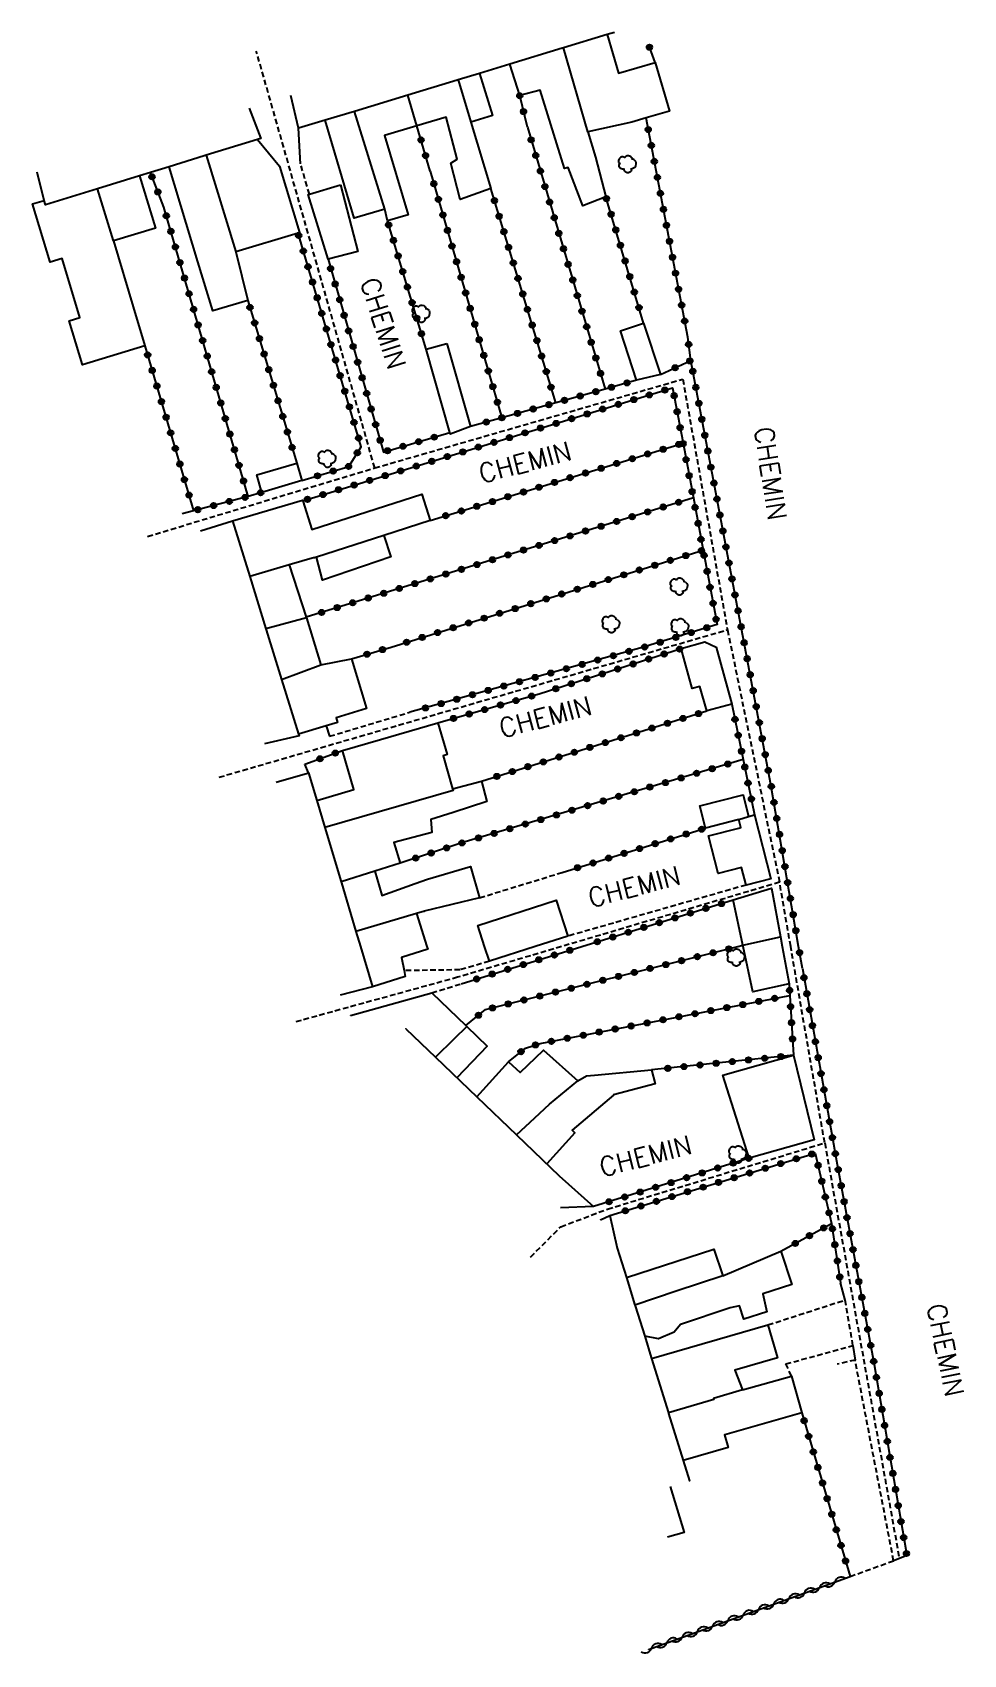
# Model space of a CAD drawing. Header units: millimetres. Extents: x 139000 to 140000, y 123999 to 125000.
# Drawn here: x 139280.9 to 139366.9, y 124110.6 to 124260.4 of the extents above; entities that cross this region are included whole.
import ezdxf

# ---------------------------------------------------------------- set-up
doc = ezdxf.new("R2010")
doc.units = ezdxf.units.MM
doc.linetypes.add('DASHED', pattern=[0.75, 0.5, -0.25])
doc.layers.get('0').update_dxf_attribs({"linetype": 'CONTINUOUS'})
for name, color, linetype in [('W0070', 7, 'DASHED'), ('W0071', 7, 'CONTINUOUS'), ('W0101', 7, 'CONTINUOUS'), ('W0104', 1, 'CONTINUOUS'), ('W0112', 1, 'DASHED'), ('W0300', 7, 'CONTINUOUS'), ('W0310', 3, 'CONTINUOUS'), ('W0323', 7, 'CONTINUOUS'), ('W0989', 7, 'CONTINUOUS')]:
    doc.layers.add(name, color=color, linetype=linetype)
doc.styles.get("Standard").update_dxf_attribs({"font": 'romans.shx', "width": 0.85})

# ---------------------------------------------------------------- blocks, each defined once
blk = doc.blocks.new('T300')
for p, q in [((-0.8, 0.51), (-0.86, 0.34)), ((-0.86, 0.34), (-0.86, 0.17)), ((-0.86, 0.17), (-0.74, 0.06)), ((-0.69, 0.63), (-0.8, 0.51)), ((-0.8, -0.06), (-0.74, 0.06)), ((-0.74, 0.06), (-0.69, 0.11)), ((-0.57, 0.69), (-0.69, 0.63)), ((-0.46, 0.69), (-0.57, 0.69)), ((-0.29, 0.63), (-0.46, 0.69)), ((-0.29, 0.63), (-0.17, 0.74)), ((-0.23, 0.57), (-0.29, 0.63)), ((-0.17, 0.74), (-0.06, 0.8)), ((-0.06, 0.8), (0.06, 0.8)), ((0.06, 0.8), (0.23, 0.74)), ((0.23, 0.74), (0.34, 0.63)), ((0.34, 0.63), (0.4, 0.51)), ((0.46, 0.46), (0.34, 0.46)), ((0.4, 0.51), (0.4, 0.46)), ((0.57, 0.4), (0.46, 0.46)), ((0.57, 0.4), (0.69, 0.29)), ((0.69, 0.29), (0.74, 0.17)), ((0.74, 0.06), (0.69, -0.17)), ((0.74, 0.17), (0.74, 0.06)), ((-0.8, -0.17), (-0.8, -0.06)), ((-0.8, -0.23), (-0.8, -0.17)), ((-0.74, -0.34), (-0.8, -0.23)), ((-0.69, -0.4), (-0.74, -0.34)), ((-0.51, -0.46), (-0.69, -0.4)), ((-0.4, -0.46), (-0.51, -0.46)), ((-0.4, -0.46), (-0.34, -0.46)), ((-0.34, -0.46), (-0.34, -0.4)), ((-0.34, -0.51), (-0.34, -0.46)), ((-0.29, -0.63), (-0.34, -0.51)), ((-0.17, -0.74), (-0.29, -0.63)), ((-0.06, -0.8), (-0.17, -0.74)), ((0.06, -0.8), (-0.06, -0.8)), ((0.17, -0.74), (0.06, -0.8)), ((0.23, -0.69), (0.17, -0.74)), ((0.29, -0.46), (0.23, -0.46)), ((0.29, -0.63), (0.23, -0.69)), ((0.46, -0.4), (0.29, -0.46)), ((0.34, -0.51), (0.29, -0.63)), ((0.34, -0.51), (0.34, -0.46)), ((0.57, -0.34), (0.46, -0.4)), ((0.63, -0.29), (0.57, -0.34)), ((0.69, -0.17), (0.63, -0.29))]:
    blk.add_line(p, q)
blk = doc.blocks.new('t323o')
at = {"color": 0, "linetype": 'Continuous'}
for radius in [0.25, 0.15]:
    blk.add_circle((0, 0), radius, dxfattribs=at)
blk = doc.blocks.new('t310o')
at = {"color": 0, "linetype": 'Continuous'}
for centre, start, end in [((-0.5, 0.38), 216.8699, 323.1304), ((0.5, -0.37), 36.8699, 143.1303)]:
    blk.add_arc(centre, 0.625, start, end, dxfattribs=at)

msp = doc.modelspace()

# ---------------------------------------------------------------- linework, layer by layer
at = {"layer": 'W0070'}
for points in [[(139291.56, 124213.87), (139312.53, 124220.19), (139301.6, 124258.68)], [(139312.53, 124220.19), (139340.97, 124228.38), (139345.1, 124205.25)], [(139298.17, 124191.64), (139345.1, 124205.25), (139349.91, 124181.94), (139329.78, 124176)], [(139350.94, 124176), (139349.91, 124181.94)], [(139329.78, 124176), (139320.19, 124173.17), (139305.25, 124169.05)], [(139354.08, 124157.87), (139350.94, 124176)], [(139334.03, 124151.77), (139354.08, 124157.87), (139360.97, 124119.51)], [(139326.92, 124147.34), (139329.72, 124150.14), (139334.03, 124151.77)]]:
    msp.add_lwpolyline(points, dxfattribs=at)
at = {"layer": 'W0071'}
for points in [[(139305.69, 124248.27), (139305.51, 124251.55)], [(139308.06, 124196.38), (139308.37, 124195.42)], [(139306.43, 124192.04), (139306.07, 124192.83)], [(139306.43, 124192.04), (139306.33, 124192.01)], [(139355.96, 124143.37), (139355.55, 124144.95)], [(139356.69, 124139.17), (139356.88, 124137.83)]]:
    msp.add_lwpolyline(points, dxfattribs=at)
at = {"layer": 'W0101'}
for points in [[(139334.67, 124260.39), (139333.99, 124260.19), (139329.95, 124258.96)], [(139329.95, 124258.96), (139329.85, 124258.93), (139325.02, 124257.46)], [(139325.02, 124257.46), (139322.21, 124256.61), (139320.25, 124256.02)], [(139320.25, 124256.02), (139320.15, 124255.99), (139315.58, 124254.6)], [(139310.67, 124253.11), (139307.97, 124252.29), (139305.51, 124251.55), (139304.8, 124254.56)], [(139315.58, 124254.6), (139310.67, 124253.11)], [(139300.95, 124253.41), (139302.02, 124250.6), (139301.7, 124250.5), (139296.98, 124249.05)], [(139296.98, 124249.05), (139296.8, 124248.99), (139293.55, 124247.99), (139291.82, 124247.46)], [(139286.95, 124245.96), (139282.13, 124244.47), (139282, 124244.89), (139281.36, 124247.51), (139281.36, 124247.51)], [(139291.82, 124247.46), (139290.83, 124247.15), (139286.95, 124245.96)], [(139296.45, 124214.39), (139299.4, 124215.3), (139300.99, 124210.16)], [(139300.99, 124210.16), (139302.49, 124205.32)], [(139302.49, 124205.32), (139302.52, 124205.24), (139303.94, 124200.67)], [(139303.94, 124200.67), (139305.51, 124195.6), (139305.55, 124195.47), (139302.37, 124194.71)], [(139303.44, 124191.19), (139306.33, 124192.01), (139306.43, 124192.04), (139307.19, 124189.5), (139307.94, 124186.98)], [(139307.94, 124186.98), (139309.44, 124181.97)], [(139309.44, 124181.97), (139309.46, 124181.9), (139310.8, 124177.4)], [(139311.22, 124176), (139312.33, 124172.28), (139312.33, 124172.28), (139309.35, 124171.53)], [(139310.8, 124177.4), (139311.22, 124176)], [(139315.42, 124168.4), (139315.42, 124168.4), (139318.13, 124165.8)], [(139318.13, 124165.8), (139321.97, 124162.12)], [(139321.97, 124162.12), (139325.61, 124158.62)], [(139325.61, 124158.62), (139329.55, 124154.84)], [(139334.93, 124148.15), (139334.93, 124148.15), (139335.77, 124145.44), (139336.56, 124142.9)], [(139336.56, 124142.9), (139336.59, 124142.82), (139337.46, 124140.02), (139338.07, 124138.06)], [(139338.07, 124138.06), (139338.1, 124137.96), (139339.65, 124132.97), (139339.67, 124132.9)], [(139339.67, 124132.9), (139341.02, 124128.57), (139341.6, 124126.69), (139341.6, 124126.69), (139341.6, 124126.69)]]:
    msp.add_lwpolyline(points, dxfattribs=at)
at = {"layer": 'W0104'}
for points in [[(139333.99, 124260.19), (139335.03, 124256.64), (139338.42, 124257.63), (139339.74, 124253.12), (139337.59, 124252.5), (139336.26, 124252.11), (139332.2, 124251.22), (139329.95, 124258.96)], [(139332.2, 124251.22), (139332.92, 124248.87), (139333.88, 124245.22), (139331.74, 124244.4), (139330.39, 124247.93), (139330.05, 124247.84), (139327.81, 124255.06), (139325.92, 124254.56), (139325.02, 124257.46)], [(139320.25, 124256.02), (139321.42, 124252.1), (139323.25, 124245.99), (139320.42, 124244.97), (139319.55, 124248.32), (139320.13, 124248.7), (139319.12, 124252.57), (139316.42, 124251.76), (139313.45, 124250.88), (139315.63, 124243.57), (139313.71, 124243), (139313.46, 124244.09), (139310.67, 124253.11)], [(139322.21, 124256.61), (139323.41, 124252.72), (139321.42, 124252.1)], [(139316.42, 124251.76), (139315.58, 124254.6)], [(139313.46, 124244.09), (139310.63, 124243.26), (139307.97, 124252.29)], [(139301.7, 124250.5), (139303.75, 124248.05), (139305.6, 124241.91), (139305.45, 124241.87), (139299.71, 124240.13), (139300.83, 124235.66), (139297.58, 124234.68), (139296.21, 124239.22), (139293.55, 124247.99)], [(139296.98, 124249.05), (139299.71, 124240.13)], [(139290.83, 124247.15), (139292.28, 124242.31), (139288.4, 124241.15), (139286.95, 124245.96)], [(139288.4, 124241.15), (139290.23, 124235.07), (139291.32, 124231.45), (139285.55, 124229.71), (139284.32, 124233.78), (139285.32, 124234.09), (139283.68, 124239.52), (139282.56, 124239.18), (139280.93, 124244.57), (139282, 124244.89)], [(139299.4, 124215.3), (139305.87, 124217.22), (139305.89, 124217.16), (139306.74, 124214.51), (139316.88, 124217.76), (139317.66, 124215.34), (139313.36, 124213.96), (139307.15, 124211.96), (139306.97, 124211.9), (139306.96, 124211.93), (139304.64, 124211.24), (139300.99, 124210.16)], [(139313.36, 124213.96), (139314.02, 124211.98), (139307.7, 124209.84), (139307.15, 124211.96)], [(139304.64, 124211.24), (139306.2, 124206.41), (139306.22, 124206.35), (139302.49, 124205.32)], [(139306.22, 124206.35), (139307.55, 124202.01), (139310.38, 124202.56), (139311.78, 124197.97), (139308.98, 124197.11), (139309.1, 124196.7), (139308.06, 124196.38), (139305.51, 124195.6)], [(139303.94, 124200.67), (139307.55, 124202.01)], [(139307.19, 124189.5), (139310.61, 124190.49), (139309.56, 124194.1), (139313.07, 124195.12), (139318.37, 124196.65), (139319.21, 124193.73), (139318.84, 124193.62), (139319.72, 124190.56), (139319.77, 124190.4), (139307.94, 124186.98)], [(139319.72, 124190.56), (139322.38, 124191.27), (139322.88, 124189.38), (139319.79, 124188.39), (139317.71, 124187.73), (139317.82, 124186.54), (139314.29, 124185.6), (139314.89, 124183.71), (139312.53, 124182.96), (139309.44, 124181.97)], [(139346.15, 124187.72), (139347.04, 124188.02)], [(139312.53, 124182.96), (139313.19, 124180.74), (139313.19, 124180.72), (139316.28, 124181.82), (139317.42, 124182.22), (139321.37, 124183.39), (139322.22, 124180.51), (139317.1, 124179.26), (139317.13, 124179.27), (139316.39, 124179.05), (139310.8, 124177.4)], [(139345.63, 124180.31), (139349.17, 124181.4), (139350, 124176.91), (139350.16, 124176)], [(139316.39, 124179.05), (139317.35, 124176)], [(139322.68, 124176), (139322.06, 124177.96), (139329.28, 124180.28), (139330.35, 124176.96), (139327.36, 124176)], [(139346.54, 124176), (139346.52, 124176.12), (139345.63, 124180.31)], [(139317.35, 124176), (139317.43, 124175.77), (139314.99, 124175), (139315.24, 124173.78), (139315.35, 124173.24), (139312.33, 124172.28)], [(139323.12, 124174.64), (139322.68, 124176)], [(139327.36, 124176), (139323.12, 124174.64)], [(139346.52, 124176.12), (139350, 124176.91)], [(139350.16, 124176), (139350.8, 124172.55), (139347.43, 124171.83), (139346.54, 124176)], [(139310.29, 124169.63), (139310.29, 124169.63), (139317.8, 124171.72), (139320.94, 124168.71), (139321.03, 124168.62), (139322.92, 124166.82), (139320.12, 124163.89)], [(139321.03, 124168.62), (139319.83, 124167.45), (139318.13, 124165.8)], [(139321.97, 124162.12), (139324.87, 124165.36), (139325.96, 124164.38), (139328.12, 124166.45), (139331.3, 124163.6), (139332.08, 124164.07), (139332.83, 124164.14), (139338.1, 124164.61), (139338.43, 124163.32), (139334.59, 124162.32), (139334.59, 124162.29), (139330.75, 124159.05), (139331, 124158.82), (139328.41, 124155.93)], [(139325.61, 124158.62), (139327.31, 124160.2), (139328.67, 124161.46), (139331.3, 124163.6)], [(139329.55, 124154.84), (139332.74, 124151.99), (139329.69, 124151.87)], [(139333.37, 124150.76), (139333.37, 124150.76), (139334.23, 124151.18), (139334.93, 124148.15)], [(139335.77, 124145.44), (139343.85, 124148.08), (139344.66, 124145.6), (139340.36, 124144.19), (139340.36, 124144.19), (139336.56, 124142.9)], [(139344.66, 124145.6), (139350.04, 124147.87), (139351.03, 124144.8), (139348.37, 124143.94), (139348.73, 124142.27), (139346.61, 124141.59), (139346.22, 124142.82), (139345.34, 124142.64), (139340.75, 124141.11), (139340.18, 124140.4), (139338.73, 124139.78), (139337.46, 124140.02)], [(139338.1, 124137.96), (139348.84, 124141.07), (139349.72, 124138.02), (139345.79, 124136.88), (139346.5, 124135.07), (139343.8, 124134.29), (139343.83, 124134.19), (139339.65, 124132.97)], [(139346.5, 124135.07), (139351, 124136.35), (139351.96, 124132.96), (139344.85, 124130.93), (139344.82, 124130.93), (139345.16, 124129.75), (139341.02, 124128.57)], [(139339.81, 124126.14), (139341.1, 124121.92), (139339.57, 124121.48)]]:
    msp.add_lwpolyline(points, dxfattribs=at)
for points in [[(139309.38, 124246.33), (139310.98, 124240.17), (139308.22, 124239.46), (139306.4, 124245.42), (139306.5, 124245.45)], [(139336.71, 124228.28), (139335.21, 124232.85), (139337.36, 124233.55), (139338.91, 124228.8)], [(139319.2, 124231.69), (139321.38, 124224.02), (139319.5, 124223.32), (139319.47, 124223.45), (139317.28, 124231.14)], [(139305.81, 124219.03), (139302.11, 124217.93), (139301.64, 124219.54), (139305.34, 124220.64)], [(139340.82, 124203.51), (139343.02, 124204.12), (139344.05, 124203.63), (139345.51, 124198.39), (139343.19, 124197.75), (139342.56, 124200.02), (139341.85, 124199.83)], [(139346.82, 124181.68), (139346.41, 124183.31), (139344.24, 124182.75), (139343.35, 124186.23), (139346.14, 124186.94), (139346.33, 124186.99), (139346.15, 124187.72), (139343.06, 124186.93), (139342.54, 124188.98), (139346.54, 124190), (139347.04, 124188.02), (139347.61, 124188.16), (139349.11, 124182.27)], [(139347.11, 124156.47), (139344.66, 124164.12), (139351.2, 124165.97), (139353.11, 124158.17)]]:
    msp.add_lwpolyline(points, close=True, dxfattribs=at)
at = {"layer": 'W0112'}
for points in [[(139306.5, 124245.45), (139305.69, 124248.27)], [(139308.37, 124195.42), (139315.78, 124197.64)], [(139322.22, 124180.51), (139329.83, 124182.84)], [(139346.82, 124181.68), (139330.35, 124176.96)], [(139323.12, 124174.64), (139320.41, 124173.85), (139315.24, 124173.78)], [(139317.8, 124171.72), (139320.51, 124172.57)], [(139348.84, 124141.07), (139355.96, 124143.37)], [(139356.69, 124139.17), (139355.96, 124143.37)], [(139351, 124136.35), (139350.5, 124137.47), (139356.69, 124139.17)], [(139360.44, 124119.3), (139356.88, 124137.83), (139355.23, 124137.45)], [(139356.43, 124117.85), (139360.44, 124119.3)]]:
    msp.add_lwpolyline(points, dxfattribs=at)
at = {"layer": 'W0310'}
msp.add_lwpolyline([(139337.82, 124111.12), (139337.82, 124111.12), (139356.43, 124117.85)], dxfattribs=at)
at = {"layer": 'W0323'}
for points in [[(139338.42, 124257.63), (139337.8, 124259.3)], [(139326.63, 124251.64), (139325.92, 124254.56)], [(139341.43, 124232.27), (139337.59, 124252.5)], [(139317.66, 124247.59), (139316.42, 124251.76)], [(139326.63, 124251.64), (139333.81, 124227.47)], [(139293.05, 124244.27), (139291.82, 124247.46)], [(139317.66, 124247.59), (139324.28, 124224.82)], [(139329.25, 124226.21), (139323.25, 124245.99)], [(139337.36, 124233.55), (139333.88, 124245.22)], [(139300.84, 124217.55), (139293.05, 124244.27)], [(139305.81, 124219.03), (139310.13, 124220.33), (139311.29, 124222.14), (139305.45, 124241.87)], [(139317.28, 124231.14), (139313.71, 124243)], [(139308.22, 124239.46), (139313.35, 124221.66), (139319.47, 124223.45)], [(139300.83, 124235.66), (139305.34, 124220.64)], [(139291.32, 124231.45), (139295.81, 124216.24)], [(139341.71, 124230.11), (139341.43, 124232.27)], [(139338.91, 124228.8), (139341.71, 124230.11)], [(139351.67, 124176), (139349.12, 124190.96), (139344.32, 124216.3), (139341.71, 124230.11)], [(139305.89, 124217.16), (139340.04, 124227.59), (139341, 124222.48), (139341.95, 124217.43), (139342.85, 124212.6), (139344.14, 124205.72), (139337.24, 124203.6), (139315.78, 124197.64)], [(139336.71, 124228.28), (139333.81, 124227.47), (139329.25, 124226.21), (139324.28, 124224.82), (139321.38, 124224.02)], [(139317.66, 124215.34), (139341, 124222.48)], [(139302.11, 124217.93), (139300.84, 124217.55), (139295.81, 124216.24), (139294.75, 124215.96)], [(139341.95, 124217.43), (139306.2, 124206.41)], [(139314.04, 124203.65), (139342.85, 124212.6)], [(139310.38, 124202.56), (139314.04, 124203.65)], [(139327.82, 124199.35), (139340.82, 124203.51)], [(139318.37, 124196.65), (139327.82, 124199.35)], [(139345.51, 124198.39), (139346.56, 124193.27), (139347.61, 124188.16)], [(139322.38, 124191.27), (139343.19, 124197.75)], [(139306.07, 124192.83), (139309.56, 124194.1)], [(139346.56, 124193.27), (139320.68, 124185.6)], [(139329.83, 124182.84), (139343.06, 124186.93)], [(139320.68, 124185.6), (139314.89, 124183.71)], [(139331.64, 124176), (139345.63, 124180.31)], [(139320.51, 124172.57), (139331.64, 124176)], [(139320.94, 124168.71), (139322.75, 124170.18), (139346.06, 124176)], [(139346.06, 124176), (139346.52, 124176.12)], [(139352.02, 124173.97), (139351.67, 124176)], [(139352.02, 124173.97), (139355.17, 124156.23), (139358.65, 124137.42), (139361.66, 124119.77), (139360.97, 124119.51), (139360.44, 124119.3)], [(139324.87, 124165.36), (139326.46, 124166.63), (139327.8, 124167.05), (139350.86, 124171.49)], [(139350.8, 124172.55), (139350.86, 124171.49), (139351.2, 124165.97)], [(139351.2, 124165.97), (139338.1, 124164.61)], [(139347.11, 124156.47), (139332.74, 124151.99)], [(139334.23, 124151.18), (139353.21, 124156.94), (139354.71, 124150.43), (139354.75, 124150.23), (139355.55, 124144.95)], [(139350.04, 124147.87), (139354.71, 124150.43)], [(139351.96, 124132.96), (139356.43, 124117.85)]]:
    msp.add_lwpolyline(points, dxfattribs=at)

# ---------------------------------------------------------------- block references
at = {"layer": 'W0300'}
for p in [(139335.91, 124248.23), (139316.86, 124234.43), (139308.18, 124221.03), (139340.67, 124209.23), (139334.39, 124205.76), (139340.76, 124205.48), (139345.92, 124174.98), (139346.09, 124156.81)]:
    msp.add_blockref('T300', p, dxfattribs=at)
at = {"layer": 'W0310', "rotation": 19.87624384027202}
for p in [(139355.02, 124117.34), (139350.78, 124115.81), (139352.2, 124116.32), (139353.61, 124116.83), (139346.55, 124114.28), (139347.96, 124114.79), (139349.37, 124115.3), (139342.32, 124112.75), (139343.73, 124113.26), (139345.14, 124113.77), (139338.09, 124111.22), (139339.5, 124111.73), (139340.91, 124112.24)]:
    msp.add_blockref('t310o', p, dxfattribs=at)
at = {"layer": 'W0323'}
for p, rotation in [((139337.9, 124259.03), 110.5586697000715), ((139325.92, 124254.55), 103.6663000727704), ((139326.27, 124253.09), 103.6663000727704), ((139337.79, 124251.43), 100.7504478137986), ((139316.81, 124250.47), 106.4519766835476), ((139317.23, 124249.03), 106.4519766835476), ((139326.97, 124250.48), 286.5455292105556), ((139327.4, 124249.04), 286.5455292105556), ((139338.07, 124249.96), 100.7504478137986), ((139327.83, 124247.6), 286.5455292105556), ((139338.35, 124248.48), 100.7504478137986), ((139291.97, 124247.07), 111.1758802025841), ((139317.99, 124246.43), 286.2208686176959), ((139328.25, 124246.17), 286.5455292105556), ((139338.63, 124247.01), 100.7504478137986), ((139292.51, 124245.67), 111.1758802025841), ((139318.41, 124244.99), 286.2208686176959), ((139323.59, 124244.87), 106.8651499905797), ((139328.68, 124244.73), 286.5455292105556), ((139333.93, 124245.05), 106.5897370138371), ((139338.91, 124245.54), 100.7504478137986), ((139293.29, 124243.47), 106.2510647475342), ((139318.83, 124243.55), 286.2208686176959), ((139324.02, 124243.43), 106.8651499905797), ((139329.11, 124243.29), 286.5455292105556), ((139334.36, 124243.61), 106.5897370138371), ((139339.19, 124244.06), 100.7504478137986), ((139293.71, 124242.03), 106.2510647475342), ((139305.51, 124241.65), 106.4833901870003), ((139313.82, 124242.63), 106.7471233337953), ((139319.25, 124242.11), 286.2208686176959), ((139324.46, 124242), 106.8651499905797), ((139329.53, 124241.85), 286.5455292105556), ((139334.79, 124242.17), 106.5897370138371), ((139339.47, 124242.59), 100.7504478137986), ((139294.13, 124240.59), 106.2510647475342), ((139305.94, 124240.21), 106.4833901870003), ((139314.26, 124241.2), 106.7471233337953), ((139319.67, 124240.67), 286.2208686176959), ((139324.89, 124240.56), 106.8651499905797), ((139329.96, 124240.42), 286.5455292105556), ((139335.22, 124240.74), 106.5897370138371), ((139339.75, 124241.12), 100.7504478137986), ((139294.55, 124239.15), 106.2510647475342), ((139306.37, 124238.77), 106.4833901870003), ((139308.46, 124238.6), 286.0890441069341), ((139314.69, 124239.76), 106.7471233337953), ((139320.09, 124239.23), 286.2208686176959), ((139325.33, 124239.12), 106.8651499905797), ((139330.39, 124238.98), 286.5455292105556), ((139335.65, 124239.3), 106.5897370138371), ((139340.03, 124239.64), 100.7504478137986), ((139294.97, 124237.71), 106.2510647475342), ((139306.79, 124237.34), 106.4833901870003), ((139308.88, 124237.16), 286.0890441069341), ((139315.12, 124238.32), 106.7471233337953), ((139320.51, 124237.79), 286.2208686176959), ((139325.76, 124237.69), 106.8651499905797), ((139330.82, 124237.54), 286.5455292105556), ((139336.08, 124237.86), 106.5897370138371), ((139340.31, 124238.17), 100.7504478137986), ((139295.39, 124236.27), 106.2510647475342), ((139307.22, 124235.9), 106.4833901870003), ((139309.3, 124235.72), 286.0890441069341), ((139315.55, 124236.89), 106.7471233337953), ((139320.93, 124236.35), 286.2208686176959), ((139326.2, 124236.25), 106.8651499905797), ((139331.24, 124236.1), 286.5455292105556), ((139336.5, 124236.42), 106.5897370138371), ((139340.59, 124236.69), 100.7504478137986), ((139295.81, 124234.83), 106.2510647475342), ((139301.02, 124235.01), 286.7097426452327), ((139307.64, 124234.46), 106.4833901870003), ((139309.71, 124234.28), 286.0890441069341), ((139315.98, 124235.45), 106.7471233337953), ((139321.35, 124234.91), 286.2208686176959), ((139326.63, 124234.82), 106.8651499905797), ((139331.67, 124234.66), 286.5455292105556), ((139336.93, 124234.99), 106.5897370138371), ((139340.87, 124235.22), 100.7504478137986), ((139296.23, 124233.39), 106.2510647475342), ((139301.45, 124233.57), 286.7097426452327), ((139308.07, 124233.02), 106.4833901870003), ((139310.13, 124232.84), 286.0890441069341), ((139316.42, 124234.01), 106.7471233337953), ((139316.85, 124232.58), 106.7471233337953), ((139321.77, 124233.46), 286.2208686176959), ((139327.07, 124233.38), 106.8651499905797), ((139332.1, 124233.23), 286.5455292105556), ((139341.15, 124233.75), 100.7504478137986), ((139296.65, 124231.95), 106.2510647475342), ((139301.89, 124232.13), 286.7097426452327), ((139308.49, 124231.58), 106.4833901870003), ((139310.54, 124231.4), 286.0890441069341), ((139322.18, 124232.02), 286.2208686176959), ((139327.51, 124231.95), 106.8651499905797), ((139332.52, 124231.79), 286.5455292105556), ((139341.52, 124231.6), 97.32045315582084), ((139291.57, 124230.62), 286.4374623183828), ((139297.07, 124230.51), 106.2510647475342), ((139302.32, 124230.7), 286.7097426452327), ((139308.92, 124230.14), 106.4833901870003), ((139310.96, 124229.95), 286.0890441069341), ((139322.6, 124230.58), 286.2208686176959), ((139327.94, 124230.51), 106.8651499905797), ((139332.95, 124230.35), 286.5455292105556), ((139341.63, 124230.07), 25.01240760767268), ((139291.99, 124229.19), 286.4374623183828), ((139297.48, 124229.07), 106.2510647475342), ((139302.75, 124229.26), 286.7097426452327), ((139309.34, 124228.71), 106.4833901870003), ((139311.37, 124228.51), 286.0890441069341), ((139323.02, 124229.14), 286.2208686176959), ((139328.38, 124229.08), 106.8651499905797), ((139333.38, 124228.91), 286.5455292105556), ((139335.83, 124228.04), 195.5587271078952), ((139340.27, 124229.44), 25.01240760767268), ((139341.9, 124229.11), 100.698826263741), ((139292.42, 124227.75), 286.4374623183828), ((139297.9, 124227.63), 106.2510647475342), ((139303.18, 124227.82), 286.7097426452327), ((139309.77, 124227.27), 106.4833901870003), ((139311.79, 124227.07), 286.0890441069341), ((139323.44, 124227.7), 286.2208686176959), ((139328.81, 124227.64), 106.8651499905797), ((139331.5, 124226.83), 195.5513252750634), ((139332.94, 124227.23), 195.5513252750634), ((139334.39, 124227.64), 195.5587271078952), ((139337.88, 124226.93), 16.98758354492616), ((139339.32, 124227.37), 16.98758354492616), ((139340.18, 124226.86), 280.6189789564311), ((139342.18, 124227.63), 100.698826263741), ((139292.84, 124226.31), 286.4374623183828), ((139298.32, 124226.19), 106.2510647475342), ((139303.61, 124226.39), 286.7097426452327), ((139310.2, 124225.83), 106.4833901870003), ((139312.2, 124225.63), 286.0890441069341), ((139323.86, 124226.26), 286.2208686176959), ((139325.72, 124225.22), 195.5514802635155), ((139327.16, 124225.63), 195.5514802635155), ((139328.61, 124226.03), 195.5514802635155), ((139330.05, 124226.43), 195.5513252750634), ((139332.15, 124225.18), 16.98758354492616), ((139333.58, 124225.62), 16.98758354492616), ((139335.02, 124226.06), 16.98758354492616), ((139336.45, 124226.5), 16.98758354492616), ((139340.45, 124225.38), 280.6189789564311), ((139342.46, 124226.16), 100.698826263741), ((139293.27, 124224.87), 286.4374623183828), ((139298.74, 124224.75), 106.2510647475342), ((139304.04, 124224.95), 286.7097426452327), ((139310.62, 124224.39), 106.4833901870003), ((139312.62, 124224.19), 286.0890441069341), ((139322.83, 124224.42), 195.5475694639418), ((139324.27, 124224.82), 195.5475694639418), ((139327.84, 124223.87), 16.98758354492616), ((139329.28, 124224.3), 16.98758354492616), ((139330.71, 124224.74), 16.98758354492616), ((139340.73, 124223.91), 280.6189789564311), ((139342.73, 124224.69), 100.698826263741), ((139293.69, 124223.43), 286.4374623183828), ((139299.16, 124223.31), 106.2510647475342), ((139304.47, 124223.51), 286.7097426452327), ((139304.9, 124222.08), 286.7097426452327), ((139311.05, 124222.95), 106.4833901870003), ((139313.04, 124222.75), 286.0890441069341), ((139315.15, 124222.19), 16.25912566465521), ((139316.59, 124222.61), 16.25912566465521), ((139318.03, 124223.03), 16.25912566465521), ((139322.1, 124222.11), 16.98758354492616), ((139323.54, 124222.55), 16.98758354492616), ((139324.97, 124222.99), 16.98758354492616), ((139326.41, 124223.43), 16.98758354492616), ((139340.61, 124222.36), 17.00884483246977), ((139341.01, 124222.44), 280.6073145836991), ((139343.01, 124223.21), 100.698826263741), ((139294.12, 124221.99), 286.4374623183828), ((139294.54, 124220.55), 286.4374623183828), ((139299.58, 124221.87), 106.2510647475342), ((139310.93, 124221.59), 57.46338292526059), ((139313.71, 124221.77), 16.25912566465521), ((139317.8, 124220.8), 16.98758354492616), ((139319.24, 124221.24), 16.98758354492616), ((139320.67, 124221.67), 16.98758354492616), ((139334.87, 124220.6), 17.00884483246977), ((139336.31, 124221.04), 17.00884483246977), ((139337.74, 124221.48), 17.00884483246977), ((139339.17, 124221.92), 17.00884483246977), ((139341.28, 124220.96), 280.6073145836991), ((139343.29, 124221.74), 100.698826263741), ((139294.96, 124219.11), 286.4374623183828), ((139300, 124220.43), 106.2510647475342), ((139307.25, 124219.46), 16.75038268526466), ((139308.69, 124219.9), 16.75038268526466), ((139310.12, 124220.33), 16.75038268526466), ((139312.06, 124219.04), 16.98758354492616), ((139313.5, 124219.48), 16.98758354492616), ((139314.93, 124219.92), 16.98758354492616), ((139316.37, 124220.36), 16.98758354492616), ((139330.57, 124219.29), 17.00884483246977), ((139332, 124219.72), 17.00884483246977), ((139333.44, 124220.16), 17.00884483246977), ((139341.56, 124219.49), 280.6073145836991), ((139343.57, 124220.26), 100.698826263741), ((139295.39, 124217.68), 286.4374623183828), ((139300.42, 124218.99), 106.2510647475342), ((139302, 124217.9), 196.7281898474348), ((139307.76, 124217.73), 16.98758354492616), ((139309.19, 124218.17), 16.98758354492616), ((139310.63, 124218.61), 16.98758354492616), ((139326.27, 124217.97), 17.00884483246977), ((139327.7, 124218.41), 17.00884483246977), ((139329.13, 124218.85), 17.00884483246977), ((139341.84, 124218.01), 280.6073145836991), ((139343.85, 124218.79), 100.698826263741), ((139296.2, 124216.34), 194.6184513405898), ((139297.66, 124216.72), 194.6184513405898), ((139299.11, 124217.1), 194.6184513405898), ((139300.56, 124217.47), 194.6184513405898), ((139306.32, 124217.29), 16.98758354492616), ((139320.53, 124216.21), 17.00884483246977), ((139321.96, 124216.65), 17.00884483246977), ((139323.4, 124217.09), 17.00884483246977), ((139324.83, 124217.53), 17.00884483246977), ((139337.74, 124216.13), 197.1332492949863), ((139339.17, 124216.58), 197.1332492949863), ((139340.6, 124217.02), 197.1332492949863), ((139342.11, 124216.54), 280.6110709956952), ((139344.13, 124217.32), 100.698826263741), ((139319.09, 124215.78), 17.00884483246977), ((139333.44, 124214.81), 197.1332492949863), ((139334.87, 124215.25), 197.1332492949863), ((139336.3, 124215.69), 197.1332492949863), ((139342.39, 124215.06), 280.6110709956952), ((139344.4, 124215.84), 100.7300539982633), ((139329.14, 124213.48), 197.1332492949863), ((139330.57, 124213.92), 197.1332492949863), ((139332, 124214.37), 197.1332492949863), ((139342.66, 124213.59), 280.6110709956952), ((139344.68, 124214.37), 100.7300539982633), ((139323.4, 124211.71), 197.1332492949863), ((139324.84, 124212.16), 197.1332492949863), ((139326.27, 124212.6), 197.1332492949863), ((139327.7, 124213.04), 197.1332492949863), ((139339.83, 124211.66), 17.24308592565641), ((139341.26, 124212.1), 17.24308592565641), ((139342.7, 124212.55), 17.24308592565641), ((139342.94, 124212.12), 280.6161339946678), ((139344.96, 124212.89), 100.7300539982633), ((139319.1, 124210.39), 197.1332492949863), ((139320.54, 124210.83), 197.1332492949863), ((139321.97, 124211.27), 197.1332492949863), ((139335.53, 124210.32), 17.24308592565641), ((139336.97, 124210.77), 17.24308592565641), ((139338.4, 124211.21), 17.24308592565641), ((139343.22, 124210.64), 280.6161339946678), ((139345.24, 124211.42), 100.7300539982633), ((139313.37, 124208.62), 197.1332492949863), ((139314.8, 124209.06), 197.1332492949863), ((139316.24, 124209.51), 197.1332492949863), ((139317.67, 124209.95), 197.1332492949863), ((139331.24, 124208.99), 17.24308592565641), ((139332.67, 124209.43), 17.24308592565641), ((139334.1, 124209.88), 17.24308592565641), ((139343.49, 124209.17), 280.6161339946678), ((139345.52, 124209.95), 100.7300539982633), ((139309.07, 124207.3), 197.1332492949863), ((139310.5, 124207.74), 197.1332492949863), ((139311.93, 124208.18), 197.1332492949863), ((139325.5, 124207.21), 17.24308592565641), ((139326.94, 124207.66), 17.24308592565641), ((139328.37, 124208.1), 17.24308592565641), ((139329.8, 124208.55), 17.24308592565641), ((139343.77, 124207.69), 280.6161339946678), ((139345.8, 124208.47), 100.7300539982633), ((139307.63, 124206.85), 197.1332492949863), ((139321.21, 124205.88), 17.24308592565641), ((139322.64, 124206.32), 17.24308592565641), ((139324.07, 124206.77), 17.24308592565641), ((139344.05, 124206.22), 280.6161339946678), ((139346.08, 124207), 100.7300539982633), ((139315.48, 124204.1), 17.24308592565641), ((139316.91, 124204.54), 17.24308592565641), ((139318.34, 124204.99), 17.24308592565641), ((139319.77, 124205.43), 17.24308592565641), ((139338.89, 124204.1), 197.1015614423978), ((139340.33, 124204.54), 197.1015614423978), ((139341.76, 124204.99), 197.1015614423978), ((139343.19, 124205.43), 197.1015614423978), ((139346.36, 124205.53), 100.7300539982633), ((139311.82, 124202.99), 16.63039466353948), ((139313.25, 124203.42), 16.63039466353948), ((139334.57, 124202.85), 195.5062115307587), ((139336.01, 124203.26), 195.5062115307587), ((139337.46, 124203.66), 197.1015614423978), ((139339.25, 124203.01), 17.76194253910184), ((139340.68, 124203.46), 17.76194253910184), ((139346.64, 124204.05), 100.7300539982633), ((139328.79, 124201.25), 195.5062115307587), ((139330.23, 124201.65), 195.5062115307587), ((139331.68, 124202.05), 195.5062115307587), ((139333.12, 124202.45), 195.5062115307587), ((139333.54, 124201.18), 17.76194253910184), ((139334.97, 124201.63), 17.76194253910184), ((139336.39, 124202.09), 17.76194253910184), ((139337.82, 124202.55), 17.76194253910184), ((139346.92, 124202.58), 100.7300539982633), ((139347.2, 124201.1), 100.7300539982633), ((139323.01, 124199.65), 195.5062115307587), ((139324.45, 124200.05), 195.5062115307587), ((139325.9, 124200.45), 195.5062115307587), ((139327.34, 124200.85), 195.5062115307587), ((139329.25, 124199.8), 17.76194253910184), ((139330.68, 124200.26), 17.76194253910184), ((139332.11, 124200.72), 17.76194253910184), ((139347.48, 124199.63), 100.7300539982633), ((139318.67, 124198.44), 195.5062115307587), ((139320.12, 124198.84), 195.5062115307587), ((139321.56, 124199.25), 195.5062115307587), ((139324.14, 124198.3), 15.90057543077596), ((139325.58, 124198.71), 15.90057543077596), ((139327.02, 124199.12), 15.90057543077596), ((139347.76, 124198.16), 100.7300539982633), ((139317.22, 124198.04), 195.5062115307587), ((139319.81, 124197.06), 15.90057543077596), ((139321.25, 124197.47), 15.90057543077596), ((139322.69, 124197.88), 15.90057543077596), ((139339.56, 124196.62), 17.28802274689208), ((139340.99, 124197.06), 17.28802274689208), ((139342.43, 124197.51), 17.28802274689208), ((139345.8, 124196.98), 281.6153120869615), ((139348.04, 124196.68), 100.7300539982633), ((139335.27, 124195.28), 17.28802274689208), ((139336.7, 124195.73), 17.28802274689208), ((139338.13, 124196.17), 17.28802274689208), ((139346.1, 124195.51), 281.6153120869615), ((139348.31, 124195.21), 100.7300539982633), ((139308.89, 124193.86), 20.09770319685848), ((139330.97, 124193.94), 17.28802274689208), ((139332.4, 124194.39), 17.28802274689208), ((139333.83, 124194.83), 17.28802274689208), ((139346.4, 124194.04), 281.6153120869615), ((139348.59, 124193.73), 100.7300539982633), ((139307.48, 124193.34), 20.09770319685848), ((139325.24, 124192.16), 17.28802274689208), ((139326.67, 124192.61), 17.28802274689208), ((139328.1, 124193.05), 17.28802274689208), ((139329.54, 124193.5), 17.28802274689208), ((139343.69, 124192.42), 196.5172527792865), ((139345.13, 124192.85), 196.5172527792865), ((139346.7, 124192.57), 281.6136974382401), ((139348.87, 124192.26), 100.7300539982633), ((139323.81, 124191.71), 17.28802274689208), ((139337.94, 124190.72), 196.5172527792865), ((139339.38, 124191.14), 196.5172527792865), ((139340.82, 124191.57), 196.5172527792865), ((139342.25, 124192), 196.5172527792865), ((139347, 124191.1), 281.6136974382401), ((139349.15, 124190.79), 99.6708185033959), ((139333.63, 124189.44), 196.5172527792865), ((139335.06, 124189.87), 196.5172527792865), ((139336.5, 124190.29), 196.5172527792865), ((139347.31, 124189.63), 281.6136974382401), ((139349.4, 124189.31), 99.6708185033959), ((139327.87, 124187.73), 196.5172527792865), ((139329.31, 124188.16), 196.5172527792865), ((139330.75, 124188.59), 196.5172527792865), ((139332.19, 124189.01), 196.5172527792865), ((139349.65, 124187.83), 99.6708185033959), ((139323.56, 124186.45), 196.5172527792865), ((139325, 124186.88), 196.5172527792865), ((139326.44, 124187.31), 196.5172527792865), ((139341.29, 124186.38), 17.20004654761614), ((139342.72, 124186.83), 17.20004654761614), ((139349.91, 124186.35), 99.6708185033959), ((139317.74, 124184.64), 198.1168238989642), ((139319.17, 124185.11), 198.1168238989642), ((139320.59, 124185.57), 198.1168238989642), ((139322.12, 124186.03), 196.5172527792865), ((139335.56, 124184.61), 17.20004654761614), ((139336.99, 124185.05), 17.20004654761614), ((139338.42, 124185.5), 17.20004654761614), ((139339.86, 124185.94), 17.20004654761614), ((139350.16, 124184.87), 99.6708185033959), ((139316.32, 124184.17), 198.1168238989642), ((139331.26, 124183.28), 17.20004654761614), ((139332.69, 124183.72), 17.20004654761614), ((139334.13, 124184.17), 17.20004654761614), ((139350.41, 124183.39), 99.6708185033959), ((139350.66, 124181.91), 99.6708185033959), ((139350.91, 124180.44), 99.6708185033959), ((139340.25, 124178.65), 17.11136413704515), ((139341.68, 124179.09), 17.11136413704515), ((139343.11, 124179.53), 17.11136413704515), ((139344.55, 124179.97), 17.11136413704515), ((139351.17, 124178.96), 99.6708185033959), ((139335.95, 124177.32), 17.11136413704515), ((139337.38, 124177.77), 17.11136413704515), ((139338.81, 124178.21), 17.11136413704515), ((139351.42, 124177.48), 99.6708185033959), ((139330.55, 124175.66), 17.11249461683134), ((139333.08, 124176.44), 17.11136413704515), ((139334.51, 124176.88), 17.11136413704515), ((139345.23, 124175.79), 14.01599679264744), ((139326.25, 124174.34), 17.11249461683134), ((139327.68, 124174.78), 17.11249461683134), ((139329.12, 124175.22), 17.11249461683134), ((139339.41, 124174.34), 14.01599679264744), ((139340.86, 124174.7), 14.01599679264744), ((139342.32, 124175.07), 14.01599679264744), ((139343.77, 124175.43), 14.01599679264744), ((139351.76, 124175.45), 99.66339127453405), ((139321.95, 124173.01), 17.11249461683134), ((139323.38, 124173.46), 17.11249461683134), ((139324.81, 124173.9), 17.11249461683134), ((139333.59, 124172.89), 14.01599679264744), ((139335.04, 124173.25), 14.01599679264744), ((139336.5, 124173.61), 14.01599679264744), ((139337.95, 124173.98), 14.01599679264744), ((139352.16, 124173.13), 280.0969469015243), ((139327.77, 124171.43), 14.01599679264744), ((139329.22, 124171.8), 14.01599679264744), ((139330.68, 124172.16), 14.01599679264744), ((139332.13, 124172.52), 14.01599679264744), ((139349.46, 124171.22), 10.88598780874191), ((139350.84, 124171.96), 273.4682292596323), ((139352.43, 124171.65), 280.0969469015243), ((139322.11, 124169.66), 38.9782640721867), ((139323.4, 124170.34), 14.01599679264744), ((139324.86, 124170.71), 14.01599679264744), ((139326.31, 124171.07), 14.01599679264744), ((139342.1, 124169.8), 10.88598780874191), ((139343.57, 124170.09), 10.88598780874191), ((139345.04, 124170.37), 10.88598780874191), ((139346.52, 124170.65), 10.88598780874191), ((139347.99, 124170.94), 10.88598780874191), ((139350.93, 124170.46), 273.4942441569313), ((139352.69, 124170.18), 280.0969469015243), ((139334.73, 124168.39), 10.88598780874191), ((139336.21, 124168.67), 10.88598780874191), ((139337.68, 124168.95), 10.88598780874191), ((139339.15, 124169.24), 10.88598780874191), ((139340.62, 124169.52), 10.88598780874191), ((139351.02, 124168.97), 273.4942441569313), ((139352.95, 124168.7), 280.0969469015243), ((139327.38, 124166.92), 17.53171181452499), ((139328.84, 124167.25), 10.88598780874191), ((139330.31, 124167.54), 10.88598780874191), ((139331.79, 124167.82), 10.88598780874191), ((139333.26, 124168.1), 10.88598780874191), ((139351.11, 124167.47), 273.4942441569313), ((139353.22, 124167.22), 280.0969469015243), ((139326.04, 124166.3), 38.62909136534277), ((139344.06, 124165.23), 185.9329873225673), ((139345.55, 124165.38), 185.9329873225673), ((139347.05, 124165.54), 185.9329873225673), ((139348.54, 124165.69), 185.9329873225673), ((139350.03, 124165.85), 185.9329873225673), ((139353.48, 124165.75), 280.0969469015243), ((139339.59, 124164.76), 185.9329873225673), ((139341.08, 124164.92), 185.9329873225673), ((139342.57, 124165.07), 185.9329873225673), ((139353.74, 124164.27), 280.0969469015243), ((139354.01, 124162.79), 280.0969469015243), ((139354.27, 124161.32), 280.0969469015243), ((139354.53, 124159.84), 280.0969469015243), ((139354.79, 124158.36), 280.0969469015243), ((139347.06, 124156.45), 197.317687896134), ((139351.46, 124156.41), 16.90185899335319), ((139352.89, 124156.84), 16.90185899335319), ((139355.06, 124156.88), 280.0969469015243), ((139341.33, 124154.67), 197.317687896134), ((139342.77, 124155.11), 197.317687896134), ((139344.2, 124155.56), 197.317687896134), ((139345.63, 124156.01), 197.317687896134), ((139345.72, 124154.66), 16.90185899335319), ((139347.15, 124155.1), 16.90185899335319), ((139348.59, 124155.54), 16.90185899335319), ((139350.02, 124155.97), 16.90185899335319), ((139353.47, 124155.8), 282.9470854953355), ((139355.33, 124155.41), 280.4744576219572), ((139337.04, 124153.33), 197.317687896134), ((139338.47, 124153.78), 197.317687896134), ((139339.9, 124154.22), 197.317687896134), ((139341.41, 124153.36), 16.90185899335319), ((139342.85, 124153.79), 16.90185899335319), ((139344.28, 124154.23), 16.90185899335319), ((139353.81, 124154.34), 282.9470854953355), ((139355.6, 124153.93), 280.4744576219572), ((139334.17, 124152.44), 197.317687896134), ((139335.61, 124152.88), 197.317687896134), ((139337.11, 124152.05), 16.90185899335319), ((139338.54, 124152.48), 16.90185899335319), ((139339.98, 124152.92), 16.90185899335319), ((139354.14, 124152.88), 282.9470854953355), ((139355.87, 124152.46), 280.4744576219572), ((139335.67, 124151.61), 16.90185899335319), ((139354.48, 124151.42), 282.9470854953355), ((139356.14, 124150.98), 280.4744576219572), ((139352.67, 124149.31), 28.66635209741173), ((139353.99, 124150.03), 28.66635209741173), ((139354.79, 124149.95), 278.6378019645081), ((139356.42, 124149.51), 280.4744576219572), ((139351.36, 124148.59), 28.66635209741173), ((139355.02, 124148.47), 278.6378019645081), ((139356.69, 124148.03), 280.4744576219572), ((139355.25, 124146.98), 278.6378019645081), ((139356.96, 124146.56), 280.4744576219572), ((139355.47, 124145.5), 278.6378019645081), ((139357.23, 124145.08), 280.4744576219572), ((139357.51, 124143.61), 280.4744576219572), ((139357.78, 124142.13), 280.4744576219572), ((139358.05, 124140.66), 280.4744576219572), ((139358.33, 124139.18), 280.4744576219572), ((139358.6, 124137.71), 280.4744576219572), ((139358.85, 124136.23), 279.6701644476581), ((139359.11, 124134.75), 279.6701644476581), ((139352.18, 124132.23), 286.4638187548293), ((139359.36, 124133.27), 279.6701644476581), ((139352.6, 124130.79), 286.4638187548293), ((139359.61, 124131.79), 279.6701644476581), ((139353.03, 124129.35), 286.4638187548293), ((139359.86, 124130.32), 279.6701644476581), ((139353.45, 124127.91), 286.4638187548293), ((139360.11, 124128.84), 279.6701644476581), ((139353.88, 124126.48), 286.4638187548293), ((139360.37, 124127.36), 279.6701644476581), ((139354.3, 124125.04), 286.4638187548293), ((139360.62, 124125.88), 279.6701644476581), ((139354.73, 124123.6), 286.4638187548293), ((139360.87, 124124.4), 279.6701644476581), ((139355.15, 124122.16), 286.4638187548293), ((139361.12, 124122.92), 279.6701644476581), ((139355.58, 124120.72), 286.4638187548293), ((139361.37, 124121.44), 279.6701644476581), ((139356, 124119.28), 286.4638187548293), ((139361.63, 124119.97), 279.6701644476581)]:
    msp.add_blockref('t323o', p, dxfattribs=dict(at, rotation=rotation))

# ---------------------------------------------------------------- texts
at = {"layer": 'W0989'}
for rotation, p in [(287.5418, (139311.18, 124237.4)), (14.7551, (139322.41, 124218.76)), (278.6014, (139347.57, 124223.84)), (14.7551, (139324.29, 124195.25)), (14.7551, (139332.5, 124179.59)), (14.7551, (139333.54, 124154.72)), (281.6909, (139363.48, 124142.82))]:
    msp.add_text('CHEMIN', height=1.75, rotation=rotation, dxfattribs=at).set_placement(p)

doc.saveas('drawing.dxf')
